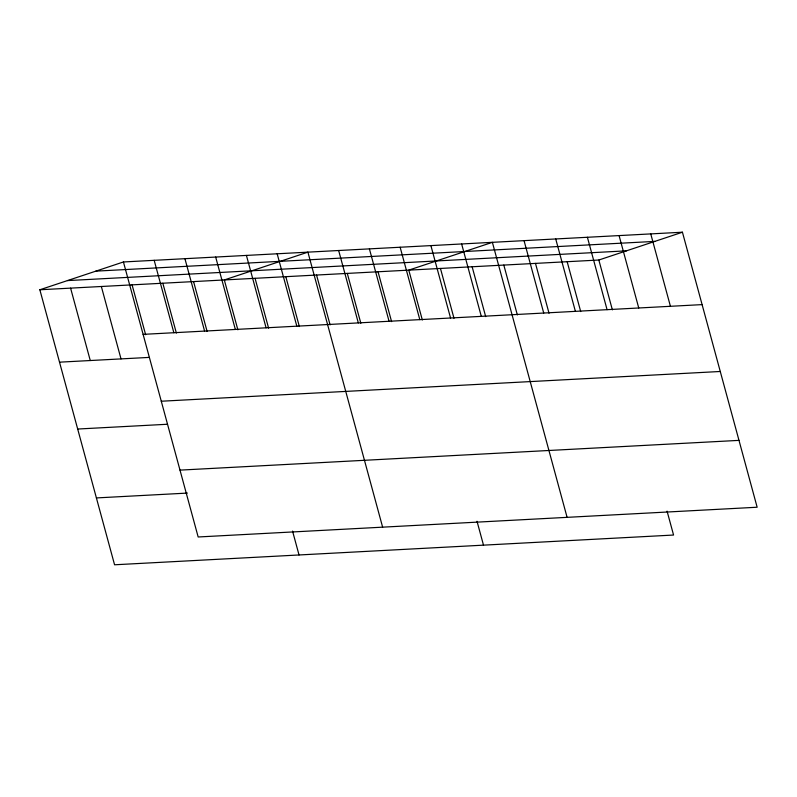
<?xml version="1.0" encoding="UTF-8"?>
<svg xmlns="http://www.w3.org/2000/svg" width="797" height="797" viewBox="0 0 797 797"><rect width="100%" height="100%" fill="white"/><g stroke="black" fill="none" stroke-linecap="round" stroke-linejoin="round"><path stroke-width="1.2" d="M667.069 511.156L673.565 535.036L114.569 564.784L39.85 289.769L123.435 261.964L682.431 232.216L757.15 507.231L198.164 536.979L123.435 261.964M39.85 289.769L598.836 260.021L682.431 232.216M95.859 271.139L654.845 241.391M67.436 280.594L626.422 250.846M143.111 334.361L702.097 304.613M59.526 362.167L149.298 357.395M161.273 401.23L720.269 371.482M77.688 429.035L167.46 424.253M179.992 470.12L738.988 440.372M96.407 497.926L187.405 493.084M650.75 233.9L670.426 306.297M619.08 235.583L638.746 307.991M598.836 260.021L612.385 309.874M587.399 237.267L607.075 309.674M567.165 261.705L580.704 311.557M555.728 238.961L575.394 311.358M535.484 263.389L549.033 313.241M524.047 240.644L543.723 313.042M503.814 265.072L517.353 314.925M567.095 517.343L492.377 242.328L408.781 270.133L422.33 319.986M472.133 266.766L485.682 316.608M461.632 243.962L481.298 316.369M440.462 268.45L454.001 318.302M430.888 245.596L450.554 318.003M477.014 521.278L483.5 545.158M400.144 247.239L419.81 319.637M378.037 271.767L391.586 321.619M369.4 248.873L389.066 321.271M347.293 273.411L360.842 323.253M338.655 250.507L358.321 322.905M316.548 275.045L330.097 324.897M382.63 527.166L307.911 252.141L224.316 279.946L237.865 329.799M285.804 276.679L299.353 326.531M277.167 253.775L296.833 326.182M255.06 278.312L268.609 328.165M246.422 255.419L266.088 327.816M292.549 531.091L299.034 554.971M215.678 257.052L235.344 329.45M193.571 281.59L207.12 331.432M184.924 258.686L204.6 331.094M162.827 283.224L176.376 333.076M154.18 260.32L173.856 332.728M132.083 284.858L145.632 334.71M101.339 286.492L121.014 358.899M70.594 288.135L90.27 360.533"/></g></svg>
